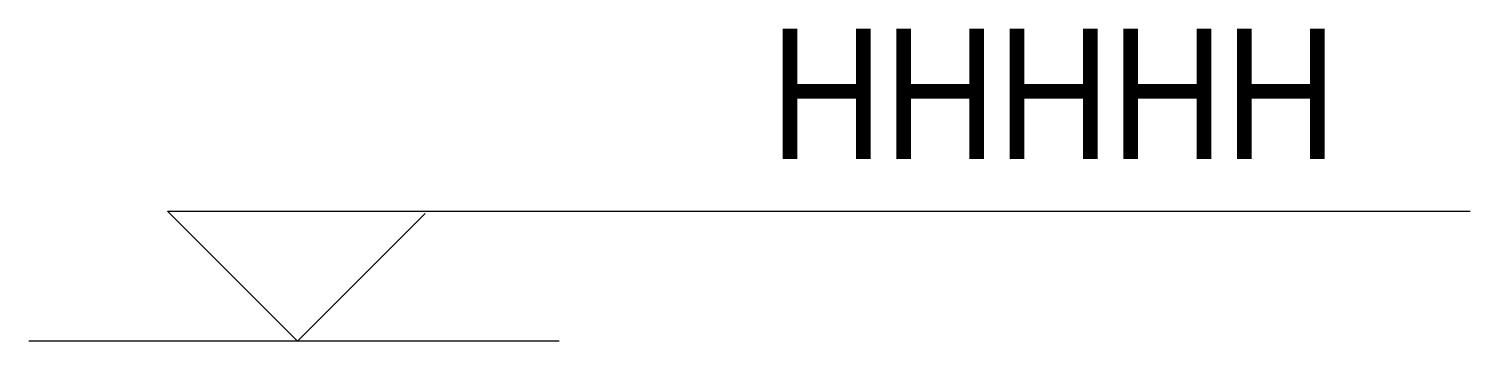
# Model space of a CAD drawing. Extents: x 0 to 33.2, y 0 to 7.2.
import ezdxf
from ezdxf.enums import TextEntityAlignment as Align

# ---------------------------------------------------------------- set-up
doc = ezdxf.new("R2010")
doc.units = 0
doc.header["$LTSCALE"] = 100
doc.layers.get('0').update_dxf_attribs({"linetype": 'CONTINUOUS'})

msp = doc.modelspace()

# ---------------------------------------------------------------- linework, layer by layer
at = {"color": 0}
for p, q in [((3.195, 2.988), (33.195, 2.988)), ((3.195, 2.988), (6.187, -0.007)), ((6.187, -0.007), (9.125, 2.935)), ((0, 0), (12.212, 0))]:
    msp.add_line(p, q, dxfattribs=at)

# ---------------------------------------------------------------- texts
at = {"color": 0, "width": 0.933945}
msp.add_attdef('HHHHH', text='%%P0.000', height=3, dxfattribs=at).set_placement((17.066, 4.194), (30.141, 4.194), align=Align.FIT)

doc.saveas('drawing.dxf')
